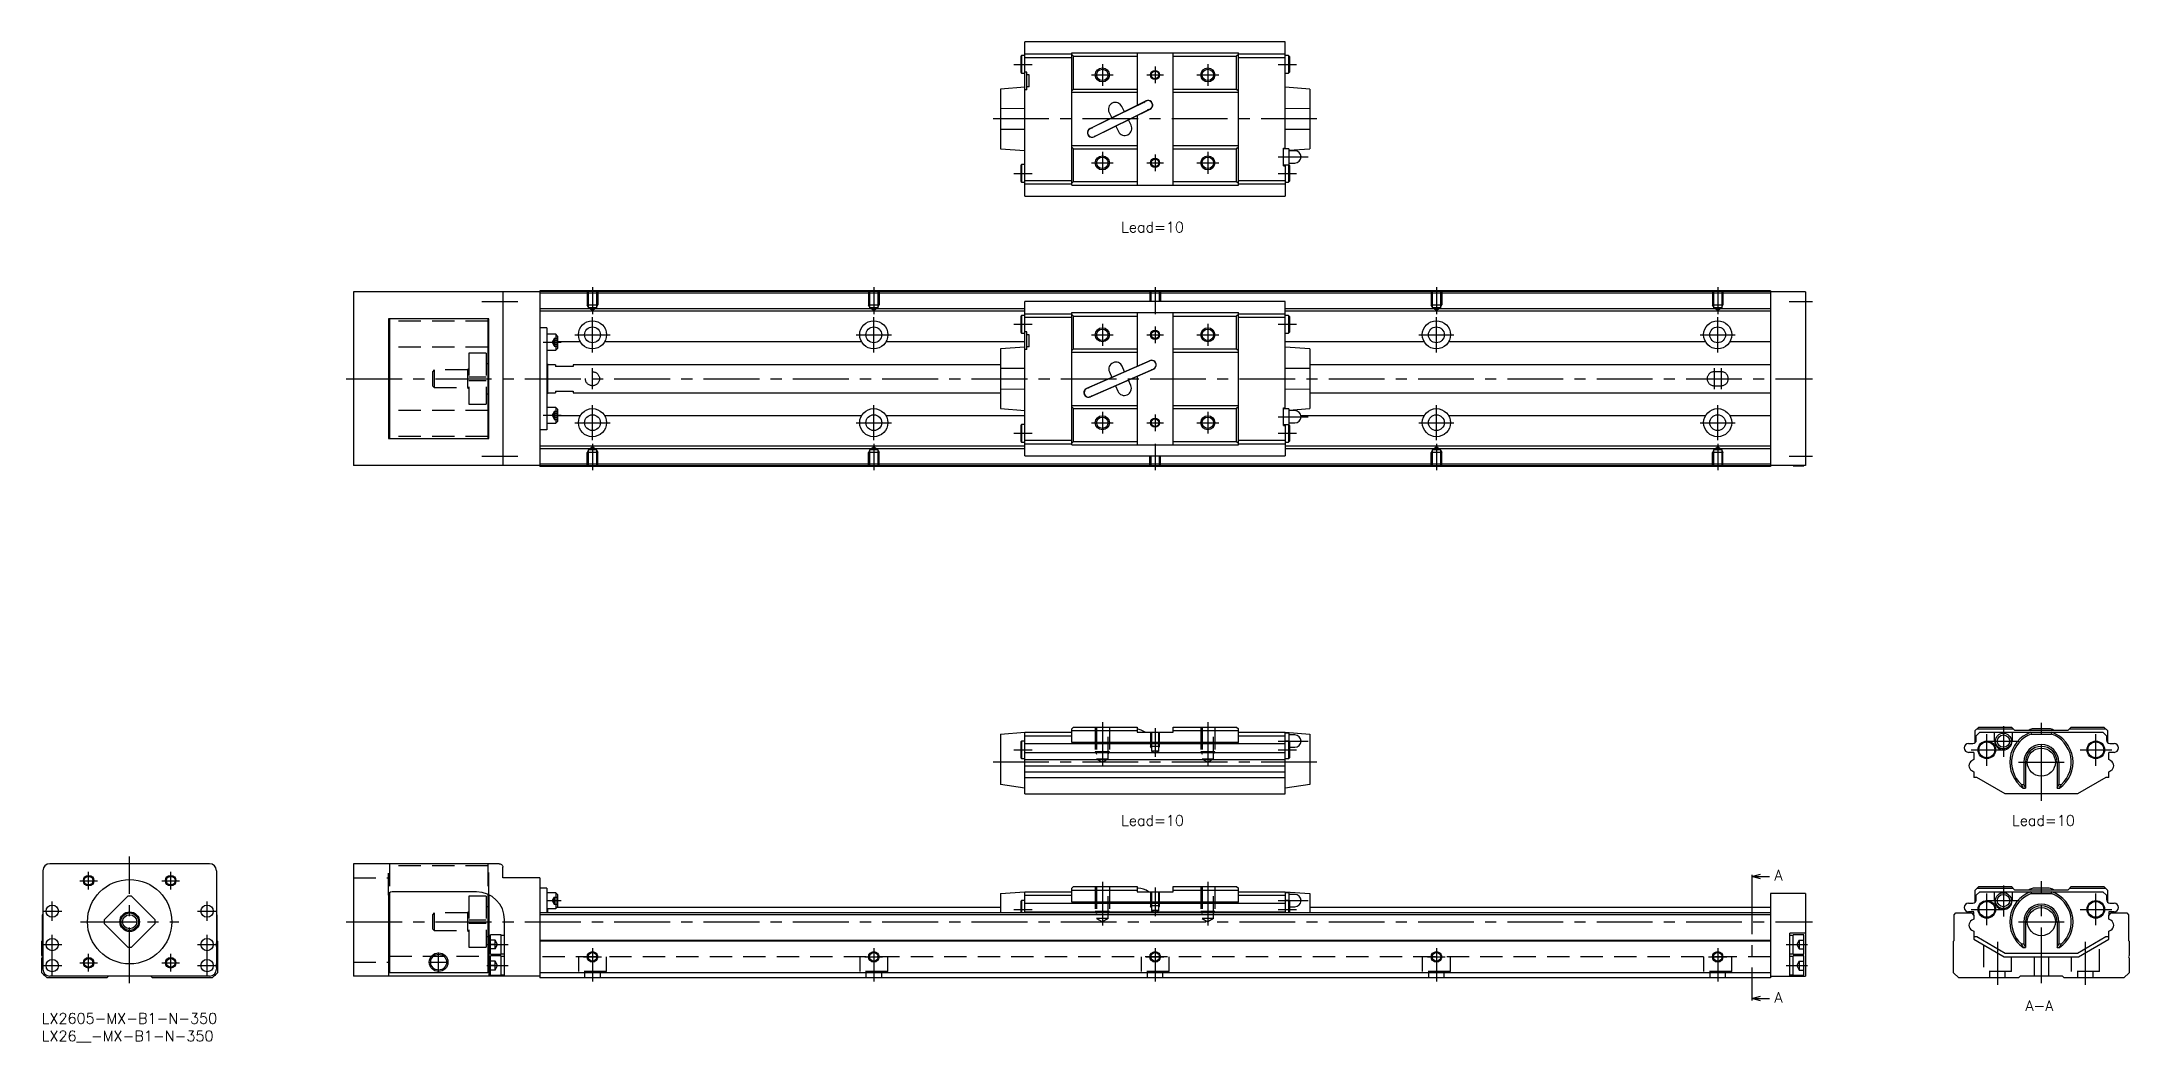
# Model space of a CAD drawing. Extents: x 0 to 594, y -8 to 276.
import ezdxf

# ---------------------------------------------------------------- set-up
doc = ezdxf.new("R2010")
doc.units = 0
doc.header["$LTSCALE"] = 0.5
doc.linetypes.add('CENTER', pattern=[50.8, 31.75, -6.35, 6.35, -6.35])
doc.linetypes.add('DASHED', pattern=[19.05, 12.7, -6.35])
for name, color, linetype in [('MSM_CENTER', 1, 'CENTER'), ('MSM_CONTINUOUS', 7, 'CONTINUOUS'), ('MSM_DASHED', 4, 'DASHED'), ('MSM_NARROW', 5, 'CONTINUOUS'), ('MSM_PART_NUMBER', 7, 'CONTINUOUS')]:
    doc.layers.add(name, color=color, linetype=linetype)
doc.styles.get("Standard").update_dxf_attribs({"font": 'txt.shx', "height": 1, "bigfont": 'bigfont.shx'})

# ---------------------------------------------------------------- blocks, each defined once
blk = doc.blocks.new('*U2')
at = {"layer": 'MSM_PART_NUMBER'}
blk.add_text('LX2605-MX-B1-N-350', height=3, dxfattribs=at).set_placement((0, -3))
blk = doc.blocks.new('*U3')
at = {"layer": 'MSM_PART_NUMBER'}
blk.add_text('LX26__-MX-B1-N-350', height=3, dxfattribs=at).set_placement((0, -8))

msp = doc.modelspace()

# ---------------------------------------------------------------- linework, layer by layer
at = {"layer": 'MSM_CENTER'}
for p, q in [((276.41, 269.82), (281.61, 269.82)), ((301.61, 269.92), (301.61, 263.72)), ((316.61, 269.18), (316.61, 264.45)), ((331.61, 269.92), (331.61, 263.72)), ((351.61, 269.82), (356.81, 269.82)), ((298.51, 266.82), (304.71, 266.82)), ((314.24, 266.82), (318.97, 266.82)), ((328.51, 266.82), (334.71, 266.82)), ((362.61, 254.32), (270.61, 254.32)), ((301.61, 244.92), (301.61, 238.72)), ((316.61, 244.18), (316.61, 239.45)), ((331.61, 244.92), (331.61, 238.72)), ((351.61, 243.52), (360.11, 243.52)), ((276.41, 238.82), (281.61, 238.82)), ((298.51, 241.82), (304.71, 241.82)), ((314.24, 241.82), (318.97, 241.82)), ((328.51, 241.82), (334.71, 241.82)), ((351.61, 238.82), (356.81, 238.82)), ((125.11, 202.42), (135.41, 202.42)), ((156.61, 206.42), (156.61, 198.79)), ((236.61, 206.42), (236.61, 198.79)), ((316.61, 206.42), (316.61, 198.79)), ((396.61, 206.42), (396.61, 198.79)), ((476.61, 206.42), (476.61, 198.79)), ((496.91, 202.42), (503.61, 202.42)), ((156.61, 187.92), (156.61, 197.92)), ((236.61, 187.92), (236.61, 197.92)), ((276.41, 195.92), (281.61, 195.92)), ((301.61, 196.02), (301.61, 189.82)), ((331.61, 196.02), (331.61, 189.82)), ((351.61, 195.92), (356.81, 195.92)), ((396.61, 187.92), (396.61, 197.92)), ((476.61, 187.92), (476.61, 197.92)), ((142.61, 190.81), (147.71, 190.81)), ((151.61, 192.92), (161.61, 192.92)), ((231.61, 192.92), (241.61, 192.92)), ((298.51, 192.92), (304.71, 192.92)), ((314.24, 192.92), (318.97, 192.92)), ((316.61, 195.28), (316.61, 190.55)), ((328.51, 192.92), (334.71, 192.92)), ((391.61, 192.92), (401.61, 192.92)), ((471.61, 192.92), (481.61, 192.92)), ((86.61, 180.42), (503.61, 180.42)), ((156.61, 177.42), (156.61, 183.42)), ((475.61, 183.42), (475.61, 177.42)), ((477.61, 183.42), (477.61, 177.42)), ((156.61, 162.92), (156.61, 172.92)), ((236.61, 162.92), (236.61, 172.92)), ((396.61, 162.92), (396.61, 172.92)), ((476.61, 162.92), (476.61, 172.92)), ((142.61, 170.02), (147.71, 170.02)), ((151.61, 167.92), (161.61, 167.92)), ((231.61, 167.92), (241.61, 167.92)), ((298.51, 167.92), (304.71, 167.92)), ((301.61, 171.02), (301.61, 164.82)), ((314.24, 167.92), (318.97, 167.92)), ((316.61, 170.28), (316.61, 165.55)), ((328.51, 167.92), (334.71, 167.92)), ((331.61, 171.02), (331.61, 164.82)), ((351.61, 169.62), (360.11, 169.62)), ((391.61, 167.92), (401.61, 167.92)), ((471.61, 167.92), (481.61, 167.92)), ((156.61, 161.93), (156.61, 154.42)), ((236.61, 161.93), (236.61, 154.42)), ((276.41, 164.92), (281.61, 164.92)), ((316.61, 161.93), (316.61, 154.42)), ((351.61, 164.92), (356.81, 164.92)), ((396.61, 161.93), (396.61, 154.42)), ((476.61, 161.93), (476.61, 154.42)), ((125.11, 158.42), (135.41, 158.42)), ((496.91, 158.42), (503.61, 158.42)), ((301.61, 82.72), (301.61, 70.34)), ((316.61, 81.07), (316.61, 72.91)), ((331.61, 82.72), (331.61, 70.34)), ((351.61, 77.37), (360.11, 77.37)), ((553.15, 70.37), (553.15, 79.37)), ((553.35, 77.37), (562.35, 77.37)), ((557.85, 81.62), (557.85, 72.87)), ((568.65, 60.37), (568.65, 82.67)), ((584.15, 70.37), (584.15, 79.37)), ((362.61, 71.37), (270.61, 71.37)), ((276.41, 74.87), (281.61, 74.87)), ((351.61, 74.87), (356.81, 74.87)), ((548.65, 74.87), (557.65, 74.87)), ((562.15, 71.37), (575.15, 71.37)), ((579.65, 74.87), (588.65, 74.87)), ((25, 8.5), (25, 44.5)), ((10.83, 37.67), (15.83, 37.67)), ((13.33, 35.17), (13.33, 40.17)), ((34.17, 37.67), (39.17, 37.67)), ((36.67, 35.17), (36.67, 40.17)), ((301.61, 37.35), (301.61, 24.96)), ((316.61, 35.7), (316.61, 27.54)), ((331.61, 37.35), (331.61, 24.96)), ((486.31, 38.36), (486.31, 4.63)), ((557.85, 36.25), (557.85, 27.5)), ((568.65, 8.5), (568.65, 37.5)), ((3, 26.25), (3, 31.75)), ((47, 26.25), (47, 31.75)), ((143.61, 32), (147.71, 32)), ((351.61, 32), (360.11, 32)), ((553.15, 25), (553.15, 34)), ((553.35, 32), (562.35, 32)), ((584.15, 25), (584.15, 34)), ((0.25, 29), (5.75, 29)), ((11, 26), (39, 26)), ((44.25, 29), (49.75, 29)), ((86.61, 26), (503.61, 26)), ((276.41, 29.5), (281.61, 29.5)), ((351.61, 29.5), (356.81, 29.5)), ((548.65, 29.5), (557.65, 29.5)), ((562.15, 26), (575.15, 26)), ((579.65, 29.5), (588.65, 29.5)), ((0.25, 19.5), (5.75, 19.5)), ((3, 10.75), (3, 22.25)), ((44.25, 19.5), (49.75, 19.5)), ((47, 10.75), (47, 22.25)), ((126.61, 19.5), (132.61, 19.5)), ((156.61, 18.5), (156.61, 9)), ((236.61, 18.5), (236.61, 9)), ((316.61, 18.5), (316.61, 9)), ((396.61, 18.5), (396.61, 9)), ((476.61, 18.5), (476.61, 9)), ((496.11, 19.5), (502.11, 19.5)), ((556.15, 20.29), (556.15, 8)), ((581.15, 20.29), (581.15, 8)), ((0.25, 13.5), (5.75, 13.5)), ((10.83, 14.33), (15.83, 14.33)), ((13.33, 11.83), (13.33, 16.83)), ((34.17, 14.33), (39.17, 14.33)), ((36.67, 11.83), (36.67, 16.83)), ((44.25, 13.5), (49.75, 13.5)), ((110.07, 14.5), (115.64, 14.5)), ((112.86, 11.72), (112.86, 17.28)), ((126.61, 13.5), (132.61, 13.5)), ((154.07, 16), (159.14, 16)), ((234.07, 16), (239.14, 16)), ((314.07, 16), (319.14, 16)), ((394.07, 16), (399.14, 16)), ((474.03, 16), (479.18, 16)), ((496.11, 13.5), (502.11, 13.5))]:
    msp.add_line(p, q, dxfattribs=at)
at = {"layer": 'MSM_CONTINUOUS'}
for p, q in [((353.61, 276.27), (279.61, 276.27)), ((279.61, 232.37), (279.61, 276.27)), ((292.91, 235.52), (292.91, 273.12)), ((292.91, 273.12), (340.31, 273.12)), ((311.51, 273.12), (311.51, 258.16)), ((321.71, 235.52), (321.71, 273.12)), ((340.31, 235.52), (340.31, 273.12)), ((353.61, 245.77), (353.61, 276.27)), ((278.66, 272.32), (278.41, 272.07)), ((278.41, 272.07), (278.41, 267.57)), ((278.41, 267.57), (278.66, 267.32)), ((279.61, 272.32), (278.66, 272.32)), ((278.66, 272.32), (278.66, 267.32)), ((278.66, 267.32), (279.61, 267.32)), ((279.61, 272.82), (292.91, 272.82)), ((279.61, 271.82), (292.91, 271.82)), ((280.11, 267.62), (279.61, 267.62)), ((280.11, 262.62), (280.11, 267.62)), ((293.41, 272.12), (292.91, 272.62)), ((293.41, 262.82), (293.41, 272.12)), ((293.41, 272.12), (311.51, 272.12)), ((321.71, 272.12), (339.81, 272.12)), ((340.31, 272.62), (339.81, 272.12)), ((339.81, 262.82), (339.81, 272.12)), ((340.31, 272.82), (353.61, 272.82)), ((340.31, 271.82), (353.61, 271.82)), ((354.56, 272.32), (353.61, 272.32)), ((353.61, 267.32), (354.56, 267.32)), ((354.56, 272.32), (354.56, 267.32)), ((354.81, 272.07), (354.56, 272.32)), ((354.56, 267.32), (354.81, 267.57)), ((354.81, 272.07), (354.81, 267.57)), ((279.61, 263.32), (272.61, 262.82)), ((272.61, 262.82), (272.61, 245.82)), ((280.11, 262.62), (279.61, 262.62)), ((280.81, 266.82), (280.11, 266.82)), ((280.81, 263.42), (280.11, 263.42)), ((280.81, 263.42), (280.81, 266.82)), ((292.91, 262.32), (293.41, 262.82)), ((292.91, 261.92), (311.51, 261.92)), ((293.41, 262.82), (311.51, 262.82)), ((321.71, 262.82), (339.81, 262.82)), ((321.71, 261.92), (340.31, 261.92)), ((339.81, 262.82), (340.31, 262.32)), ((360.61, 262.82), (353.61, 263.32)), ((360.61, 262.82), (360.61, 245.82)), ((279.61, 257.27), (272.61, 257.19)), ((314.08, 259.43), (298.08, 251.53)), ((313.37, 259.02), (298.84, 251.85)), ((299.23, 249.2), (315.23, 257.1)), ((299.94, 249.61), (314.48, 256.78)), ((303.53, 256.12), (304.29, 254.6)), ((307.87, 256.37), (307.12, 257.89)), ((313.37, 259.02), (313.7, 259.15)), ((314.1, 259.39), (313.79, 259.23)), ((314.78, 256.97), (314.48, 256.78)), ((314.89, 256.99), (315.21, 257.15)), ((360.61, 257.19), (353.61, 257.27)), ((272.61, 251.44), (279.61, 251.36)), ((298.42, 251.65), (298.1, 251.49)), ((298.53, 251.66), (298.84, 251.85)), ((299.21, 249.25), (299.52, 249.4)), ((299.61, 249.48), (299.94, 249.61)), ((305.44, 252.27), (306.19, 250.74)), ((309.78, 252.51), (309.02, 254.04)), ((311.51, 255.26), (311.51, 235.52)), ((353.61, 251.36), (360.61, 251.44)), ((272.61, 245.82), (279.61, 245.32)), ((292.91, 246.72), (311.51, 246.72)), ((293.41, 245.82), (292.91, 246.32)), ((293.41, 245.82), (311.51, 245.82)), ((293.41, 236.52), (293.41, 245.82)), ((321.71, 246.72), (340.31, 246.72)), ((321.71, 245.82), (339.81, 245.82)), ((340.31, 246.32), (339.81, 245.82)), ((339.81, 236.52), (339.81, 245.82)), ((353.11, 246.02), (353.61, 246.02)), ((353.11, 241.02), (353.11, 246.02)), ((354.61, 245.77), (353.11, 245.77)), ((354.61, 245.39), (360.61, 245.82)), ((354.61, 245.77), (354.61, 241.27)), ((356.36, 245.27), (354.61, 245.27)), ((278.66, 241.32), (278.41, 241.07)), ((278.41, 241.07), (278.41, 236.57)), ((278.66, 241.32), (278.66, 236.32)), ((279.61, 241.32), (278.66, 241.32)), ((353.11, 241.27), (354.61, 241.27)), ((353.11, 241.02), (353.61, 241.02)), ((353.61, 241.27), (353.61, 232.37)), ((354.56, 241.27), (354.56, 236.32)), ((354.61, 241.77), (356.36, 241.77)), ((354.81, 241.07), (354.61, 241.27)), ((354.81, 241.07), (354.81, 236.57)), ((278.41, 236.57), (278.66, 236.32)), ((278.66, 236.32), (279.61, 236.32)), ((279.61, 236.82), (292.91, 236.82)), ((279.61, 235.82), (292.91, 235.82)), ((279.61, 232.37), (353.61, 232.37)), ((292.91, 236.02), (293.41, 236.52)), ((292.91, 235.52), (340.31, 235.52)), ((293.41, 236.52), (311.51, 236.52)), ((321.71, 236.52), (339.81, 236.52)), ((339.81, 236.52), (340.31, 236.02)), ((340.31, 236.82), (353.61, 236.82)), ((340.31, 235.82), (353.61, 235.82)), ((353.61, 236.32), (354.56, 236.32)), ((354.56, 236.32), (354.81, 236.57)), ((88.61, 205.12), (88.61, 155.72)), ((141.61, 205.12), (88.61, 205.12)), ((131.11, 205.12), (131.11, 155.72)), ((491.61, 205.42), (141.61, 205.42)), ((141.61, 205.42), (141.61, 155.42)), ((491.61, 205.22), (141.61, 205.22)), ((491.61, 204.72), (141.61, 204.72)), ((353.61, 202.37), (279.61, 202.37)), ((279.61, 158.47), (279.61, 202.37)), ((353.61, 171.87), (353.61, 202.37)), ((491.61, 205.42), (491.61, 155.42)), ((501.61, 205.12), (491.61, 205.12)), ((498.11, 205.12), (498.11, 205.17)), ((501.11, 205.17), (498.11, 205.17)), ((501.11, 205.12), (501.11, 205.17)), ((501.61, 205.12), (501.61, 155.72)), ((98.61, 197.42), (98.61, 163.42)), ((127.11, 197.42), (98.61, 197.42)), ((98.61, 196.82), (98.86, 196.82)), ((98.86, 197.42), (98.86, 163.42)), ((126.86, 197.42), (126.86, 163.42)), ((126.86, 196.82), (127.11, 196.82)), ((127.11, 163.42), (127.11, 197.42)), ((279.61, 200.32), (141.61, 200.32)), ((279.61, 199.62), (141.61, 199.62)), ((278.66, 198.42), (278.41, 198.17)), ((278.41, 198.17), (278.41, 193.67)), ((279.61, 198.42), (278.66, 198.42)), ((278.66, 198.42), (278.66, 193.42)), ((279.61, 198.92), (292.91, 198.92)), ((279.61, 197.92), (292.91, 197.92)), ((292.91, 161.62), (292.91, 199.22)), ((292.91, 199.22), (340.31, 199.22)), ((293.41, 198.22), (292.91, 198.72)), ((293.41, 188.92), (293.41, 198.22)), ((293.41, 198.22), (311.51, 198.22)), ((311.51, 199.22), (311.51, 183.97)), ((321.71, 161.62), (321.71, 199.22)), ((321.71, 198.22), (339.81, 198.22)), ((340.31, 198.72), (339.81, 198.22)), ((339.81, 188.92), (339.81, 198.22)), ((340.31, 161.62), (340.31, 199.22)), ((340.31, 198.92), (353.61, 198.92)), ((340.31, 197.92), (353.61, 197.92)), ((491.61, 200.32), (353.61, 200.32)), ((491.61, 199.62), (353.61, 199.62)), ((354.56, 198.42), (353.61, 198.42)), ((354.56, 198.42), (354.56, 193.42)), ((354.81, 198.17), (354.56, 198.42)), ((354.81, 198.17), (354.81, 193.67)), ((143.61, 194.92), (141.61, 194.92)), ((143.61, 194.92), (143.61, 165.92)), ((146.21, 193.06), (143.61, 193.06)), ((146.21, 193.06), (146.21, 188.56)), ((146.71, 192.56), (146.21, 193.06)), ((146.71, 192.56), (146.71, 189.06)), ((153.12, 190.96), (146.71, 190.96)), ((233.12, 190.96), (160.09, 190.96)), ((279.61, 190.96), (240.09, 190.96)), ((278.41, 193.67), (278.66, 193.42)), ((278.66, 193.42), (279.61, 193.42)), ((280.11, 193.72), (279.61, 193.72)), ((280.11, 188.72), (280.11, 193.72)), ((280.81, 192.92), (280.11, 192.92)), ((280.81, 189.52), (280.81, 192.92)), ((353.61, 193.42), (354.56, 193.42)), ((393.12, 190.96), (353.61, 190.96)), ((354.56, 193.42), (354.81, 193.67)), ((473.12, 190.96), (400.09, 190.96)), ((491.61, 190.96), (480.09, 190.96)), ((98.86, 189.42), (98.61, 189.42)), ((127.11, 189.42), (126.86, 189.42)), ((127.11, 184.67), (126.86, 184.67)), ((143.61, 188.56), (146.21, 188.56)), ((143.81, 184.67), (143.61, 184.67)), ((143.81, 184.67), (143.81, 176.17)), ((146.11, 184.42), (143.81, 184.42)), ((146.11, 184.42), (146.11, 183.92)), ((146.21, 188.56), (146.71, 189.06)), ((151.11, 184.42), (151.11, 183.92)), ((272.61, 184.42), (151.11, 184.42)), ((279.61, 189.42), (272.61, 188.92)), ((272.61, 188.92), (272.61, 171.92)), ((280.11, 188.72), (279.61, 188.72)), ((280.81, 189.52), (280.11, 189.52)), ((292.91, 188.42), (293.41, 188.92)), ((292.91, 188.02), (311.51, 188.02)), ((293.41, 188.92), (311.51, 188.92)), ((315.13, 185.56), (297.13, 177.66)), ((314.4, 185.18), (297.9, 177.94)), ((315.15, 185.51), (314.83, 185.37)), ((321.71, 188.92), (339.81, 188.92)), ((321.71, 188.02), (340.31, 188.02)), ((339.81, 188.92), (340.31, 188.42)), ((360.61, 188.92), (353.61, 189.42)), ((360.61, 188.92), (360.61, 171.92)), ((491.61, 184.42), (360.61, 184.42)), ((151.11, 183.92), (146.11, 183.92)), ((279.61, 183.37), (272.61, 183.29)), ((298.18, 175.28), (316.18, 183.18)), ((298.91, 175.65), (315.41, 182.89)), ((303.62, 182.36), (304.3, 180.8)), ((305.35, 178.42), (306.03, 176.87)), ((307.96, 182.41), (307.28, 183.97)), ((309.69, 178.47), (309.01, 180.03)), ((311.51, 181.13), (311.51, 161.62)), ((315.83, 183.08), (316.16, 183.22)), ((360.61, 183.29), (353.61, 183.37)), ((126.86, 176.17), (127.11, 176.17)), ((143.61, 176.17), (143.81, 176.17)), ((146.21, 172.27), (143.61, 172.27)), ((143.81, 176.42), (146.11, 176.42)), ((146.11, 176.92), (151.11, 176.92)), ((146.11, 176.92), (146.11, 176.42)), ((146.21, 172.27), (146.21, 167.77)), ((146.71, 171.77), (146.21, 172.27)), ((151.11, 176.92), (151.11, 176.42)), ((151.11, 176.42), (272.61, 176.42)), ((272.61, 177.54), (279.61, 177.46)), ((292.91, 172.82), (311.51, 172.82)), ((293.41, 171.92), (292.91, 172.42)), ((297.48, 177.75), (297.15, 177.61)), ((298.16, 175.32), (298.48, 175.46)), ((321.71, 172.82), (340.31, 172.82)), ((340.31, 172.42), (339.81, 171.92)), ((353.61, 177.46), (360.61, 177.54)), ((360.61, 176.42), (491.61, 176.42)), ((98.86, 171.42), (98.61, 171.42)), ((127.11, 171.42), (126.86, 171.42)), ((143.61, 167.77), (146.21, 167.77)), ((146.21, 167.77), (146.71, 168.27)), ((146.71, 171.77), (146.71, 168.27)), ((153.12, 169.88), (146.71, 169.88)), ((233.12, 169.88), (160.09, 169.88)), ((279.61, 169.88), (240.09, 169.88)), ((272.61, 171.92), (279.61, 171.42)), ((278.66, 167.42), (278.41, 167.17)), ((278.41, 167.17), (278.41, 162.67)), ((278.66, 167.42), (278.66, 162.42)), ((279.61, 167.42), (278.66, 167.42)), ((293.41, 171.92), (311.51, 171.92)), ((293.41, 162.62), (293.41, 171.92)), ((321.71, 171.92), (339.81, 171.92)), ((339.81, 162.62), (339.81, 171.92)), ((353.11, 172.12), (353.61, 172.12)), ((353.11, 167.12), (353.11, 172.12)), ((354.61, 171.87), (353.11, 171.87)), ((353.11, 167.37), (354.61, 167.37)), ((353.11, 167.12), (353.61, 167.12)), ((353.61, 167.37), (353.61, 158.47)), ((354.56, 167.37), (354.56, 162.42)), ((354.61, 171.49), (360.61, 171.92)), ((354.61, 171.87), (354.61, 167.37)), ((356.36, 171.37), (354.61, 171.37)), ((354.61, 167.87), (356.36, 167.87)), ((354.81, 167.17), (354.61, 167.37)), ((354.81, 167.17), (354.81, 162.67)), ((393.12, 169.88), (358.09, 169.88)), ((473.12, 169.88), (400.09, 169.88)), ((491.61, 169.88), (480.09, 169.88)), ((98.61, 164.02), (98.86, 164.02)), ((98.61, 163.42), (127.11, 163.42)), ((126.86, 164.02), (127.11, 164.02)), ((143.61, 165.92), (141.61, 165.92)), ((279.61, 161.22), (141.61, 161.22)), ((279.61, 160.52), (141.61, 160.52)), ((278.41, 162.67), (278.66, 162.42)), ((278.66, 162.42), (279.61, 162.42)), ((279.61, 162.92), (292.91, 162.92)), ((279.61, 161.92), (292.91, 161.92)), ((292.91, 162.12), (293.41, 162.62)), ((292.91, 161.62), (340.31, 161.62)), ((293.41, 162.62), (311.51, 162.62)), ((321.71, 162.62), (339.81, 162.62)), ((339.81, 162.62), (340.31, 162.12)), ((340.31, 162.92), (353.61, 162.92)), ((340.31, 161.92), (353.61, 161.92)), ((353.61, 162.42), (354.56, 162.42)), ((491.61, 161.22), (353.61, 161.22)), ((491.61, 160.52), (353.61, 160.52)), ((354.56, 162.42), (354.81, 162.67)), ((141.61, 155.72), (88.61, 155.72)), ((491.61, 156.12), (141.61, 156.12)), ((491.61, 155.62), (141.61, 155.62)), ((491.61, 155.42), (141.61, 155.42)), ((279.61, 158.47), (353.61, 158.47)), ((501.61, 155.72), (491.61, 155.72)), ((498.11, 155.67), (501.11, 155.67)), ((501.11, 155.67), (501.11, 155.72)), ((272.61, 79.37), (279.61, 79.87)), ((272.61, 79.37), (272.61, 65.05)), ((278.66, 77.37), (278.41, 77.12)), ((279.61, 77.37), (278.66, 77.37)), ((278.66, 77.37), (278.66, 72.37)), ((279.61, 79.87), (292.91, 79.87)), ((279.61, 62.37), (279.61, 79.87)), ((279.61, 78.87), (292.91, 78.87)), ((292.91, 80.87), (293.41, 81.37)), ((292.91, 76.96), (292.91, 80.87)), ((292.91, 80.37), (311.51, 80.37)), ((293.41, 81.37), (311.51, 81.37)), ((311.51, 81.37), (311.51, 79.87)), ((311.51, 79.87), (321.71, 79.87)), ((321.71, 79.87), (321.71, 81.37)), ((321.71, 81.37), (339.81, 81.37)), ((321.71, 80.37), (340.31, 80.37)), ((339.81, 81.37), (340.31, 80.87)), ((340.31, 76.96), (340.31, 80.87)), ((340.31, 79.87), (353.61, 79.87)), ((340.31, 78.87), (353.61, 78.87)), ((353.61, 79.87), (360.61, 79.37)), ((353.61, 62.37), (353.61, 79.87)), ((354.61, 79.62), (353.61, 79.62)), ((354.56, 77.37), (353.61, 77.37)), ((354.81, 77.12), (354.56, 77.37)), ((354.56, 77.37), (354.56, 72.37)), ((354.61, 79.62), (354.61, 77.32)), ((356.36, 79.12), (354.61, 79.12)), ((360.61, 79.37), (360.61, 65.05)), ((550.84, 81.37), (549.84, 80.37)), ((549.84, 76.96), (549.84, 80.37)), ((550.15, 78.87), (551.15, 79.87)), ((550.15, 77.67), (550.15, 78.87)), ((550.34, 80.87), (560.65, 80.87)), ((550.84, 81.37), (560.15, 81.37)), ((551.15, 79.87), (586.15, 79.87)), ((555.35, 77.37), (555.35, 79.87)), ((561.05, 80.47), (560.15, 81.37)), ((560.35, 79.87), (560.35, 77.37)), ((561.05, 80.47), (576.25, 80.47)), ((565.69, 79.87), (565.77, 79.37)), ((565.77, 79.37), (571.52, 79.37)), ((566.4, 80.87), (566.33, 80.87)), ((570.89, 80.87), (566.4, 80.87)), ((571.52, 79.37), (571.6, 79.87)), ((577.15, 81.37), (576.25, 80.47)), ((576.65, 80.87), (586.94, 80.87)), ((577.15, 81.37), (586.44, 81.37)), ((586.15, 79.87), (587.15, 78.87)), ((587.44, 80.37), (586.44, 81.37)), ((587.15, 78.87), (587.15, 77.67)), ((587.44, 80.37), (587.44, 76.96)), ((278.41, 77.12), (278.41, 72.62)), ((278.41, 72.62), (278.66, 72.37)), ((278.66, 72.37), (279.61, 72.37)), ((279.61, 76.67), (353.61, 76.67)), ((279.61, 74.17), (353.61, 74.17)), ((279.61, 72.1), (353.61, 72.1)), ((340.31, 76.96), (292.91, 76.96)), ((353.61, 72.37), (354.56, 72.37)), ((354.56, 72.37), (354.81, 72.62)), ((354.81, 77.12), (354.81, 72.62)), ((354.81, 75.62), (356.36, 75.62)), ((547.95, 76.67), (549.15, 76.67)), ((549.45, 74.17), (547.95, 74.17)), ((549.45, 72.1), (548.89, 71.77)), ((549.45, 74.17), (549.45, 72.1)), ((563.65, 71.37), (563.65, 65.05)), ((564.15, 71.37), (564.15, 63.99)), ((573.15, 71.37), (573.15, 63.99)), ((573.65, 71.37), (573.65, 65.05)), ((589.35, 74.17), (587.85, 74.17)), ((587.85, 72.1), (587.85, 74.17)), ((588.41, 71.77), (587.85, 72.1)), ((588.15, 76.67), (589.35, 76.67)), ((279.61, 70.37), (353.61, 70.37)), ((279.61, 68.65), (353.61, 68.65)), ((279.61, 67.04), (353.61, 67.04)), ((548.89, 68.97), (549.45, 68.65)), ((549.45, 68.65), (549.45, 67.04)), ((550.3, 67.04), (549.45, 67.04)), ((558.37, 62.37), (550.3, 67.04)), ((587, 67.04), (578.92, 62.37)), ((587.85, 67.04), (587, 67.04)), ((587.85, 68.65), (588.41, 68.97)), ((587.85, 67.04), (587.85, 68.65)), ((279.61, 63.99), (272.61, 65.05)), ((279.61, 62.37), (353.61, 62.37)), ((360.61, 65.05), (353.61, 63.99)), ((578.92, 62.37), (558.37, 62.37)), ((562.96, 65.05), (563.65, 65.05)), ((563.49, 63.99), (564.15, 63.99)), ((563.65, 65.05), (564.15, 63.99)), ((573.15, 63.99), (573.65, 65.05)), ((573.15, 63.99), (573.8, 63.99)), ((573.65, 65.05), (574.33, 65.05)), ((47.7, 42.5), (2.3, 42.5)), ((88.61, 42.5), (88.61, 10.5)), ((130.11, 42.5), (88.61, 42.5)), ((130.11, 42.5), (130.11, 42.5)), ((130.11, 42.5), (130.32, 42.48)), ((130.32, 42.48), (130.56, 42.39)), ((130.56, 42.39), (130.78, 42.24)), ((130.78, 42.24), (130.91, 42.09)), ((130.91, 42.09), (131.02, 41.9)), ((131.02, 41.9), (131.08, 41.72)), ((131.08, 41.72), (131.11, 41.5)), ((0.3, 40.5), (0.3, 12.5)), ((49.7, 40.5), (49.7, 12.5)), ((131.11, 38.5), (131.11, 41.5)), ((141.61, 38.5), (131.11, 38.5)), ((141.61, 38.5), (141.61, 10)), ((292.91, 35.5), (293.41, 36)), ((293.41, 36), (311.51, 36)), ((311.51, 36), (311.51, 34.5)), ((321.71, 34.5), (321.71, 36)), ((321.71, 36), (339.81, 36)), ((339.81, 36), (340.31, 35.5)), ((486.31, 38.86), (488.81, 39.53)), ((486.31, 39.36), (486.31, 38.36)), ((488.81, 38.19), (486.31, 38.86)), ((486.31, 38.86), (491.31, 38.86)), ((550.84, 36), (549.84, 35)), ((550.84, 36), (560.15, 36)), ((561.05, 35.1), (560.15, 36)), ((577.15, 36), (576.25, 35.1)), ((577.15, 36), (586.44, 36)), ((587.44, 35), (586.44, 36)), ((24.45, 33.23), (17.77, 26.55)), ((32.23, 26.55), (25.55, 33.23)), ((98.61, 33.5), (98.61, 10.5)), ((98.86, 34.16), (98.86, 11.5)), ((123.61, 34.5), (99.61, 34.5)), ((126.86, 33.81), (126.86, 11.5)), ((127.11, 30.25), (126.86, 30.25)), ((127.11, 33.69), (127.11, 16.2)), ((143.61, 35.5), (141.61, 35.5)), ((143.61, 35.5), (143.61, 28.5)), ((146.21, 34.25), (143.61, 34.25)), ((143.61, 29.75), (146.21, 29.75)), ((143.81, 29.75), (143.81, 28.5)), ((146.71, 33.75), (146.21, 34.25)), ((146.21, 34.25), (146.21, 29.75)), ((146.21, 29.75), (146.71, 30.25)), ((272.61, 30), (146.46, 30)), ((146.71, 33.75), (146.71, 30.25)), ((272.61, 34), (279.61, 34.5)), ((272.61, 34), (272.61, 28.5)), ((278.66, 32), (278.41, 31.75)), ((278.41, 31.75), (278.41, 28.5)), ((279.61, 32), (278.66, 32)), ((278.66, 32), (278.66, 28.5)), ((279.61, 28.5), (279.61, 34.5)), ((279.61, 34.5), (292.91, 34.5)), ((279.61, 33.5), (292.91, 33.5)), ((279.61, 31.3), (353.61, 31.3)), ((292.91, 31.59), (292.91, 35.5)), ((292.91, 35), (311.51, 35)), ((340.31, 31.59), (292.91, 31.59)), ((311.76, 35.5), (311.51, 35.5)), ((311.51, 34.5), (321.71, 34.5)), ((321.71, 35), (340.31, 35)), ((340.31, 31.59), (340.31, 35.5)), ((340.31, 34.5), (353.61, 34.5)), ((340.31, 33.5), (353.61, 33.5)), ((353.61, 34.5), (360.61, 34)), ((353.61, 34.5), (353.61, 28.5)), ((354.61, 34.25), (353.61, 34.25)), ((354.56, 32), (353.61, 32)), ((354.81, 31.75), (354.56, 32)), ((354.56, 32), (354.56, 28.5)), ((354.61, 34.25), (354.61, 31.95)), ((356.36, 33.75), (354.61, 33.75)), ((354.81, 31.75), (354.81, 28.5)), ((354.81, 30.25), (356.36, 30.25)), ((360.61, 34), (360.61, 28.5)), ((491.61, 30), (360.61, 30)), ((501.61, 34), (491.61, 34)), ((491.61, 34), (491.61, 10)), ((501.61, 34), (501.61, 10.5)), ((547.95, 31.3), (549.15, 31.3)), ((549.84, 31.59), (549.84, 35)), ((550.15, 33.5), (551.15, 34.5)), ((550.15, 32.3), (550.15, 33.5)), ((550.34, 35.5), (560.65, 35.5)), ((551.15, 34.5), (586.15, 34.5)), ((555.35, 32), (555.35, 34.5)), ((560.35, 34.5), (560.35, 32)), ((561.05, 35.1), (576.25, 35.1)), ((565.69, 34.5), (565.77, 34)), ((565.77, 34), (571.52, 34)), ((566.4, 35.5), (566.33, 35.5)), ((570.89, 35.5), (566.4, 35.5)), ((571.52, 34), (571.6, 34.5)), ((576.65, 35.5), (586.94, 35.5)), ((586.15, 34.5), (587.15, 33.5)), ((587.15, 33.5), (587.15, 32.3)), ((587.44, 35), (587.44, 31.59)), ((588.15, 31.3), (589.35, 31.3)), ((0.2, 28), (0.3, 28.1)), ((0.2, 20.7), (0.2, 28)), ((17.77, 25.45), (24.45, 18.77)), ((25.55, 18.77), (32.23, 25.45)), ((49.7, 28.1), (49.8, 28)), ((49.8, 28), (49.8, 20.7)), ((131.61, 10.5), (131.61, 26.5)), ((491.61, 28.5), (141.61, 28.5)), ((491.61, 28), (141.61, 28)), ((279.61, 28.8), (353.61, 28.8)), ((543.85, 28), (544.35, 28.5)), ((543.85, 20.7), (543.85, 28)), ((544.35, 28.5), (548.75, 28.5)), ((549.45, 28.8), (547.95, 28.8)), ((548.75, 28.5), (549.45, 27.8)), ((549.45, 26.72), (548.89, 26.4)), ((549.45, 27.8), (549.45, 28.8)), ((549.45, 27.8), (549.45, 26.72)), ((563.65, 26), (563.65, 19.68)), ((564.15, 26), (564.15, 18.62)), ((573.15, 26), (573.15, 18.62)), ((573.65, 26), (573.65, 19.68)), ((589.35, 28.8), (587.85, 28.8)), ((587.85, 28.8), (587.85, 27.8)), ((587.85, 27.8), (588.55, 28.5)), ((587.85, 26.72), (587.85, 27.8)), ((588.41, 26.4), (587.85, 26.72)), ((588.55, 28.5), (592.95, 28.5)), ((592.95, 28.5), (593.45, 28)), ((593.45, 28), (593.45, 20.7)), ((0, 20.5), (0.2, 20.7)), ((0, 16.4), (0, 20.5)), ((49.8, 20.7), (50, 20.5)), ((50, 20.5), (50, 11.5)), ((126.86, 21.75), (127.11, 21.75)), ((127.61, 16.75), (127.61, 22.25)), ((130.61, 22.25), (127.61, 22.25)), ((130.61, 16.75), (130.61, 22.25)), ((131.61, 22.1), (130.61, 22.1)), ((491.61, 20.7), (141.61, 20.7)), ((491.61, 20.5), (141.61, 20.5)), ((497.11, 10.5), (497.11, 22.75)), ((501.61, 22.75), (497.11, 22.75)), ((498.11, 22.1), (497.11, 22.1)), ((498.11, 16.75), (498.11, 22.25)), ((501.11, 22.25), (498.11, 22.25)), ((501.11, 16.75), (501.11, 22.25)), ((543.65, 20.5), (543.85, 20.7)), ((543.65, 11.5), (543.65, 20.5)), ((548.89, 23.6), (549.45, 23.28)), ((549.45, 23.28), (549.45, 21)), ((550.3, 21.66), (549.45, 21.66)), ((549.45, 21), (558.11, 16)), ((558.37, 17), (550.3, 21.66)), ((562.96, 19.68), (563.65, 19.68)), ((563.49, 18.62), (564.15, 18.62)), ((563.65, 19.68), (564.15, 18.62)), ((573.15, 18.62), (573.65, 19.68)), ((573.15, 18.62), (573.8, 18.62)), ((573.65, 19.68), (574.33, 19.68)), ((587, 21.66), (578.92, 17)), ((579.18, 16), (587.85, 21)), ((587.85, 21.66), (587, 21.66)), ((587.85, 23.28), (588.41, 23.6)), ((587.85, 21), (587.85, 23.28)), ((593.45, 20.7), (593.65, 20.5)), ((593.65, 20.5), (593.65, 16.4)), ((0, 11.5), (0, 15.6)), ((98.61, 16.2), (98.86, 16.2)), ((126.86, 16.2), (127.11, 16.2)), ((127.61, 16.75), (130.61, 16.75)), ((127.61, 10.75), (127.61, 16.25)), ((130.61, 16.25), (127.61, 16.25)), ((130.61, 16.9), (131.61, 16.9)), ((130.61, 10.75), (130.61, 16.25)), ((131.61, 16.1), (130.61, 16.1)), ((497.11, 16.9), (498.11, 16.9)), ((498.11, 16.1), (497.11, 16.1)), ((498.11, 16.75), (501.11, 16.75)), ((498.11, 10.75), (498.11, 16.25)), ((501.11, 16.25), (498.11, 16.25)), ((501.11, 10.75), (501.11, 16.25)), ((558.11, 16), (579.18, 16)), ((578.92, 17), (558.37, 17)), ((593.65, 15.6), (593.65, 11.5)), ((1.5, 10), (0, 11.5)), ((18.5, 10), (1.5, 10)), ((47.7, 10.5), (2.3, 10.5)), ((19, 10.5), (18.5, 10)), ((31.52, 10), (31.02, 10.5)), ((48.5, 10), (31.52, 10)), ((50, 11.5), (48.5, 10)), ((141.61, 10.5), (88.61, 10.5)), ((126.86, 11.5), (98.86, 11.5)), ((127.61, 10.75), (130.61, 10.75)), ((130.61, 10.9), (131.61, 10.9)), ((491.61, 11.5), (141.61, 11.5)), ((491.61, 10), (141.61, 10)), ((491.61, 10.5), (501.61, 10.5)), ((497.11, 10.9), (498.11, 10.9)), ((498.11, 10.75), (501.11, 10.75)), ((545.15, 10), (543.65, 11.5)), ((562.13, 10), (545.15, 10)), ((562.63, 10.5), (562.13, 10)), ((574.65, 10.5), (562.63, 10.5)), ((575.15, 10), (574.65, 10.5)), ((592.15, 10), (575.15, 10)), ((593.65, 11.5), (592.15, 10)), ((486.31, 4.13), (488.81, 4.8)), ((486.31, 4.63), (486.31, 3.63)), ((488.81, 3.46), (486.31, 4.13)), ((486.31, 4.13), (491.31, 4.13))]:
    msp.add_line(p, q, dxfattribs=at)
for centre, radius in [((301.61, 266.82), 1.62), ((316.61, 266.82), 1.06), ((331.61, 266.82), 1.62), ((301.61, 241.82), 1.62), ((331.61, 241.82), 1.62), ((316.61, 241.82), 1.06), ((156.61, 192.92), 4), ((236.61, 192.92), 4), ((396.61, 192.92), 4), ((476.61, 192.92), 4), ((156.61, 192.92), 2.25), ((236.61, 192.92), 2.25), ((301.61, 192.92), 1.62), ((316.61, 192.92), 1.06), ((331.61, 192.92), 1.62), ((396.61, 192.92), 2.25), ((476.61, 192.92), 2.25), ((156.61, 167.92), 4), ((156.61, 167.92), 2.25), ((236.61, 167.92), 4), ((236.61, 167.92), 2.25), ((301.61, 167.92), 1.62), ((316.61, 167.92), 1.06), ((331.61, 167.92), 1.62), ((396.61, 167.92), 4), ((396.61, 167.92), 2.25), ((476.61, 167.92), 4), ((476.61, 167.92), 2.25), ((553.15, 74.87), 2.5), ((557.85, 77.37), 2.25), ((557.85, 77.37), 1.75), ((584.15, 74.87), 2.5), ((553.15, 74.87), 2.25), ((568.65, 71.37), 4), ((584.15, 74.87), 2.25), ((13.33, 37.67), 1.23), ((25, 26), 12), ((36.67, 37.67), 1.23), ((3, 29), 1.75), ((47, 29), 1.75), ((553.15, 29.5), 2.5), ((553.15, 29.5), 2.25), ((557.85, 32), 2.25), ((557.85, 32), 1.75), ((568.65, 26), 4), ((584.15, 29.5), 2.5), ((584.15, 29.5), 2.25), ((25, 26), 2.8), ((25, 26), 2.5), ((25, 26), 2), ((3, 19.5), 1.75), ((47, 19.5), 1.75), ((3, 13.5), 1.75), ((13.33, 14.33), 1.23), ((36.67, 14.33), 1.23), ((47, 13.5), 1.75), ((112.86, 14.5), 2.65), ((112.86, 14.5), 2.25), ((156.61, 16), 1.23), ((236.61, 16), 1.23), ((316.61, 16), 1.23), ((396.61, 16), 1.23), ((476.61, 16), 1.23)]:
    msp.add_circle(centre, radius, dxfattribs=at)
for centre, radius, start, end in [((305.33, 257.01), 2, 26.27786, 206.27786), ((314.66, 258.27), 1.3, 275.54975, 137.00596), ((314.66, 258.27), 1.25, 296.27786, 116.27786), ((298.66, 250.37), 1.3, 95.54975, 317.00596), ((298.66, 250.37), 1.25, 116.27786, 296.27786), ((307.98, 251.63), 2, 206.27786, 26.27786), ((356.36, 243.52), 1.75, 270, 90), ((305.45, 183.16), 2, 23.69614, 203.69614), ((315.8, 181.52), 3.92, 105.63435, 110.91029), ((315.66, 184.37), 1.3, 272.96803, 134.42424), ((315.66, 184.37), 1.25, 293.69614, 113.69614), ((307.86, 177.67), 2, 203.69614, 23.69614), ((314.7, 184.54), 1.8, 293.35428, 304.89182), ((297.66, 176.47), 1.3, 92.96803, 314.42424), ((297.66, 176.47), 1.25, 113.69614, 293.69614), ((301.61, 170.91), 7.94, 117.83608, 120.4339), ((298.17, 177.31), 1.82, 282.57127, 293.97674), ((356.36, 169.62), 1.75, 270, 90), ((310.79, 76), 4.88, 52.55641, 81.55166), ((356.36, 77.37), 1.75, 270, 90), ((549.15, 77.67), 1, 270, 0), ((557.85, 77.37), 2.5, 180, 0), ((568.65, 71.37), 9, 109.18814, 235.08479), ((568.65, 71.37), 8.5, 109.74992, 228.02135), ((566.44, 78.76), 2.12, 91.01428, 125.79145), ((570.84, 78.74), 2.14, 54.3594, 88.7845), ((568.65, 71.37), 8.5, 311.97865, 70.25008), ((568.65, 71.37), 9, 304.91521, 70.81186), ((588.15, 77.67), 1, 180, 270), ((547.95, 75.42), 1.25, 90, 270), ((549.76, 70.26), 1.75, 120.00006, 176.23212), ((568.65, 71.37), 5, 0, 180), ((568.65, 71.37), 4.5, 0, 180), ((587.53, 70.26), 1.75, 3.76788, 59.99994), ((589.35, 75.42), 1.25, 270, 90), ((549.76, 70.49), 1.75, 183.76788, 239.99994), ((587.53, 70.49), 1.75, 300.00006, 356.23212), ((569.81, 67.84), 7.4, 202.10594, 211.31831), ((567.48, 67.84), 7.4, 328.68272, 337.89303), ((2.3, 40.5), 2, 90, 180), ((47.7, 40.5), 2, 0, 90), ((25, 26), 7.25, 85.65725, 94.34275), ((99.61, 33.5), 1, 90, 180), ((123.61, 26.5), 8, 0, 90), ((311.73, 30.53), 4.97, 53.02753, 89.61433), ((356.36, 32), 1.75, 270, 90), ((547.95, 30.05), 1.25, 90, 270), ((549.15, 32.3), 1, 270, 0), ((557.85, 32), 2.5, 180, 0), ((568.65, 26), 9, 109.18814, 235.08479), ((568.65, 26), 8.5, 109.74992, 228.02135), ((568.65, 26), 5, 0, 180), ((568.65, 26), 4.5, 0, 180), ((566.44, 33.38), 2.12, 91.01428, 125.79145), ((570.84, 33.36), 2.14, 54.3594, 88.7845), ((568.65, 26), 8.5, 311.97865, 70.25008), ((568.65, 26), 9, 304.91521, 70.81186), ((588.15, 32.3), 1, 180, 270), ((589.35, 30.05), 1.25, 270, 90), ((25, 26), 7.25, 175.65725, 184.34275), ((25, 26), 7.25, 355.65725, 4.34275), ((549.76, 24.88), 1.75, 120.00006, 176.23212), ((549.76, 25.12), 1.75, 183.76788, 239.99994), ((587.53, 24.88), 1.75, 3.76788, 59.99994), ((587.53, 25.12), 1.75, 300.00006, 356.23212), ((3, 19.5), 2.75, 169.0575, 190.9425), ((25, 26), 7.25, 265.65725, 274.34275), ((47, 19.5), 2.75, 349.0575, 10.9425), ((569.81, 22.46), 7.4, 202.10594, 211.31831), ((567.48, 22.47), 7.4, 328.68272, 337.89303), ((-0.3, 16), 0.5, 306.87606, 53.12394), ((3, 13.5), 2.75, 169.0575, 190.9425), ((2.3, 12.5), 2, 180, 270), ((47.7, 12.5), 2, 270, 0), ((47, 13.5), 2.75, 349.0575, 10.9425), ((593.95, 16), 0.5, 126.87606, 233.12394), ((1.3, 11.5), 1, 201.81948, 248.18052), ((48.7, 11.5), 1, 291.81063, 338.18937)]:
    msp.add_arc(centre, radius, start, end, dxfattribs=at)
at = {"layer": 'MSM_DASHED'}
for p, q in [((155.11, 205.42), (155.11, 201.42)), ((155.38, 205.42), (155.38, 200.62)), ((157.84, 200.62), (157.84, 205.42)), ((158.11, 205.42), (158.11, 201.42)), ((235.11, 205.42), (235.11, 201.42)), ((235.38, 205.42), (235.38, 200.62)), ((237.84, 200.62), (237.84, 205.42)), ((238.11, 205.42), (238.11, 201.42)), ((315.11, 205.42), (315.11, 202.37)), ((315.38, 205.42), (315.38, 202.37)), ((317.84, 202.37), (317.84, 205.42)), ((318.11, 205.42), (318.11, 202.37)), ((395.11, 205.42), (395.11, 201.42)), ((395.38, 205.42), (395.38, 200.62)), ((397.84, 200.62), (397.84, 205.42)), ((398.11, 205.42), (398.11, 201.42)), ((475.11, 205.42), (475.11, 201.42)), ((475.38, 205.42), (475.38, 200.62)), ((477.84, 200.62), (477.84, 205.42)), ((478.11, 205.42), (478.11, 201.42)), ((126.86, 196.82), (98.86, 196.82)), ((155.11, 201.42), (158.11, 201.42)), ((155.38, 200.95), (155.11, 201.42)), ((155.38, 200.62), (156.61, 199.91)), ((157.84, 200.62), (155.38, 200.62)), ((156.61, 199.91), (157.84, 200.62)), ((157.84, 200.95), (158.11, 201.42)), ((235.11, 201.42), (238.11, 201.42)), ((235.38, 200.95), (235.11, 201.42)), ((235.38, 200.62), (236.61, 199.91)), ((237.84, 200.62), (235.38, 200.62)), ((236.61, 199.91), (237.84, 200.62)), ((237.84, 200.95), (238.11, 201.42)), ((395.11, 201.42), (398.11, 201.42)), ((395.38, 200.95), (395.11, 201.42)), ((395.38, 200.62), (396.61, 199.91)), ((397.84, 200.62), (395.38, 200.62)), ((396.61, 199.91), (397.84, 200.62)), ((397.84, 200.95), (398.11, 201.42)), ((475.11, 201.42), (478.11, 201.42)), ((475.38, 200.95), (475.11, 201.42)), ((475.38, 200.62), (476.61, 199.91)), ((477.84, 200.62), (475.38, 200.62)), ((476.61, 199.91), (477.84, 200.62)), ((477.84, 200.95), (478.11, 201.42)), ((145.71, 191.81), (145.13, 190.81)), ((145.13, 190.81), (145.71, 189.81)), ((145.71, 191.96), (146.71, 191.96)), ((145.71, 191.96), (145.71, 189.65)), ((145.71, 191.39), (146.71, 191.39)), ((145.71, 190.23), (146.71, 190.23)), ((126.86, 189.42), (98.86, 189.42)), ((121.41, 187.67), (121.41, 173.17)), ((126.41, 187.67), (121.41, 187.67)), ((126.41, 187.65), (121.41, 187.65)), ((126.41, 187.67), (126.41, 173.17)), ((126.86, 184.67), (126.41, 184.67)), ((145.71, 189.65), (146.71, 189.65)), ((111.61, 182.92), (111.11, 182.42)), ((111.11, 182.42), (111.11, 178.42)), ((111.11, 178.42), (111.61, 177.92)), ((111.61, 182.92), (111.61, 177.92)), ((121.11, 182.92), (111.61, 182.92)), ((121.41, 183.22), (121.11, 182.92)), ((121.11, 182.92), (121.11, 177.92)), ((121.41, 180.97), (126.41, 180.97)), ((126.41, 179.87), (121.41, 179.87)), ((477.61, 182.42), (475.61, 182.42)), ((475.61, 178.42), (477.61, 178.42)), ((111.61, 177.92), (121.11, 177.92)), ((121.11, 177.92), (121.41, 177.62)), ((121.41, 173.19), (126.41, 173.19)), ((121.41, 173.17), (126.41, 173.17)), ((126.41, 176.17), (126.86, 176.17)), ((126.86, 171.42), (98.86, 171.42)), ((145.71, 171.02), (145.13, 170.02)), ((145.13, 170.02), (145.71, 169.02)), ((145.71, 171.18), (146.71, 171.18)), ((145.71, 171.18), (145.71, 168.87)), ((145.71, 170.6), (146.71, 170.6)), ((145.71, 169.45), (146.71, 169.45)), ((145.71, 168.87), (146.71, 168.87)), ((126.86, 164.02), (98.86, 164.02)), ((156.61, 160.93), (155.38, 160.22)), ((157.84, 160.22), (156.61, 160.93)), ((236.61, 160.93), (235.38, 160.22)), ((237.84, 160.22), (236.61, 160.93)), ((396.61, 160.93), (395.38, 160.22)), ((397.84, 160.22), (396.61, 160.93)), ((476.61, 160.93), (475.38, 160.22)), ((477.84, 160.22), (476.61, 160.93)), ((155.38, 159.89), (155.11, 159.42)), ((158.11, 159.42), (155.11, 159.42)), ((155.11, 155.42), (155.11, 159.42)), ((155.38, 160.22), (155.38, 155.42)), ((157.84, 160.22), (155.38, 160.22)), ((157.84, 155.42), (157.84, 160.22)), ((157.84, 159.89), (158.11, 159.42)), ((158.11, 155.42), (158.11, 159.42)), ((235.38, 159.89), (235.11, 159.42)), ((235.11, 155.42), (235.11, 159.42)), ((238.11, 159.42), (235.11, 159.42)), ((235.38, 160.22), (235.38, 155.42)), ((237.84, 160.22), (235.38, 160.22)), ((237.84, 155.42), (237.84, 160.22)), ((237.84, 159.89), (238.11, 159.42)), ((238.11, 155.42), (238.11, 159.42)), ((315.11, 155.42), (315.11, 158.47)), ((315.38, 158.47), (315.38, 155.42)), ((317.84, 155.42), (317.84, 158.47)), ((318.11, 155.42), (318.11, 158.47)), ((395.38, 159.89), (395.11, 159.42)), ((395.11, 155.42), (395.11, 159.42)), ((398.11, 159.42), (395.11, 159.42)), ((395.38, 160.22), (395.38, 155.42)), ((397.84, 160.22), (395.38, 160.22)), ((397.84, 155.42), (397.84, 160.22)), ((397.84, 159.89), (398.11, 159.42)), ((398.11, 155.42), (398.11, 159.42)), ((475.38, 159.89), (475.11, 159.42)), ((475.11, 155.42), (475.11, 159.42)), ((478.11, 159.42), (475.11, 159.42)), ((475.38, 160.22), (475.38, 155.42)), ((477.84, 160.22), (475.38, 160.22)), ((477.84, 155.42), (477.84, 160.22)), ((477.84, 159.89), (478.11, 159.42)), ((478.11, 155.42), (478.11, 159.42)), ((299.61, 81.37), (299.61, 74.37)), ((299.98, 81.37), (299.98, 72.27)), ((303.23, 72.27), (303.23, 81.37)), ((303.61, 81.37), (303.61, 74.37)), ((315.31, 79.87), (315.31, 75.87)), ((315.55, 79.87), (315.55, 74.52)), ((317.66, 74.52), (317.66, 79.87)), ((317.91, 75.87), (317.91, 79.87)), ((329.61, 81.37), (329.61, 74.37)), ((329.98, 81.37), (329.98, 72.27)), ((333.23, 72.27), (333.23, 81.37)), ((333.61, 81.37), (333.61, 74.37)), ((299.61, 74.37), (303.61, 74.37)), ((299.61, 74.37), (299.98, 73.67)), ((303.23, 72.27), (299.98, 72.27)), ((299.98, 72.27), (301.61, 71.34)), ((303.23, 72.27), (301.61, 71.34)), ((303.23, 73.67), (303.61, 74.37)), ((317.91, 75.87), (315.31, 75.87)), ((315.55, 75.42), (315.31, 75.87)), ((317.66, 74.52), (315.55, 74.52)), ((315.55, 74.52), (316.61, 73.91)), ((317.66, 74.52), (316.61, 73.91)), ((317.66, 75.42), (317.91, 75.87)), ((329.61, 74.37), (333.61, 74.37)), ((329.61, 74.37), (329.98, 73.67)), ((333.23, 72.27), (329.98, 72.27)), ((329.98, 72.27), (331.61, 71.34)), ((333.23, 72.27), (331.61, 71.34)), ((333.23, 73.67), (333.61, 74.37)), ((98.61, 33.5), (98.61, 42.5)), ((98.86, 42.5), (98.86, 34.16)), ((126.86, 41.9), (98.86, 41.9)), ((126.86, 42.5), (126.86, 33.81)), ((127.11, 33.69), (127.11, 42.5)), ((88.61, 38.5), (98.61, 38.5)), ((299.61, 36), (299.61, 29)), ((299.98, 36), (299.98, 26.9)), ((303.23, 26.9), (303.23, 36)), ((303.61, 36), (303.61, 29)), ((329.61, 36), (329.61, 29)), ((329.98, 36), (329.98, 26.9)), ((333.23, 26.9), (333.23, 36)), ((333.61, 36), (333.61, 29)), ((121.41, 33.25), (121.41, 18.75)), ((126.41, 33.25), (121.41, 33.25)), ((126.41, 33.23), (121.41, 33.23)), ((126.41, 33.25), (126.41, 18.75)), ((126.86, 30.25), (126.41, 30.25)), ((145.71, 33), (145.13, 32)), ((145.13, 32), (145.71, 31)), ((145.71, 33), (146.71, 33)), ((145.71, 33), (145.71, 31)), ((145.71, 32), (146.71, 32)), ((145.71, 31), (146.71, 31)), ((315.31, 34.5), (315.31, 30.5)), ((317.91, 30.5), (315.31, 30.5)), ((315.55, 30.05), (315.31, 30.5)), ((315.55, 34.5), (315.55, 29.15)), ((317.66, 29.15), (317.66, 34.5)), ((317.66, 30.05), (317.91, 30.5)), ((317.91, 30.5), (317.91, 34.5)), ((111.61, 28.5), (111.11, 28)), ((111.11, 28), (111.11, 24)), ((111.11, 24), (111.61, 23.5)), ((111.61, 28.5), (111.61, 23.5)), ((121.11, 28.5), (111.61, 28.5)), ((121.41, 28.8), (121.11, 28.5)), ((121.11, 28.5), (121.11, 23.5)), ((121.41, 26.55), (126.41, 26.55)), ((126.41, 25.45), (121.41, 25.45)), ((299.61, 29), (303.61, 29)), ((299.61, 29), (299.98, 28.3)), ((303.23, 26.9), (299.98, 26.9)), ((299.98, 26.9), (301.61, 25.96)), ((303.23, 26.9), (301.61, 25.96)), ((303.23, 28.3), (303.61, 29)), ((317.66, 29.15), (315.55, 29.15)), ((315.55, 29.15), (316.61, 28.54)), ((317.66, 29.15), (316.61, 28.54)), ((329.61, 29), (333.61, 29)), ((329.61, 29), (329.98, 28.3)), ((333.23, 26.9), (329.98, 26.9)), ((329.98, 26.9), (331.61, 25.96)), ((333.23, 26.9), (331.61, 25.96)), ((333.23, 28.3), (333.61, 29)), ((111.61, 23.5), (121.11, 23.5)), ((121.11, 23.5), (121.41, 23.2)), ((121.41, 18.77), (126.41, 18.77)), ((121.41, 18.75), (126.41, 18.75)), ((126.41, 21.75), (126.86, 21.75)), ((128.91, 20.75), (127.61, 20.75)), ((128.91, 19.5), (127.61, 19.5)), ((128.91, 18.25), (127.61, 18.25)), ((128.91, 18.25), (128.91, 20.75)), ((129.63, 19.5), (128.91, 20.75)), ((128.91, 18.25), (129.63, 19.5)), ((499.81, 20.75), (499.08, 19.5)), ((499.08, 19.5), (499.81, 18.25)), ((499.81, 20.75), (501.11, 20.75)), ((499.81, 20.75), (499.81, 18.25)), ((499.81, 19.5), (501.11, 19.5)), ((499.81, 18.25), (501.11, 18.25)), ((552.15, 19.44), (552.15, 11.8)), ((585.15, 11.8), (585.15, 19.44)), ((88.61, 14.5), (98.61, 14.5)), ((98.86, 16.2), (126.86, 16.2)), ((127.11, 16.2), (127.11, 10.5)), ((128.91, 14.75), (127.61, 14.75)), ((128.91, 13.5), (127.61, 13.5)), ((128.91, 12.25), (127.61, 12.25)), ((128.91, 12.25), (128.91, 14.75)), ((129.63, 13.5), (128.91, 14.75)), ((128.91, 12.25), (129.63, 13.5)), ((491.61, 16), (141.61, 16)), ((152.61, 16), (152.61, 11.8)), ((160.61, 11.8), (160.61, 16)), ((232.61, 16), (232.61, 11.8)), ((240.61, 11.8), (240.61, 16)), ((312.61, 16), (312.61, 11.8)), ((320.61, 11.8), (320.61, 16)), ((392.61, 16), (392.61, 11.8)), ((400.61, 11.8), (400.61, 16)), ((472.61, 16), (472.61, 11.8)), ((480.61, 11.8), (480.61, 16)), ((499.81, 14.75), (499.08, 13.5)), ((499.08, 13.5), (499.81, 12.25)), ((499.81, 14.75), (501.11, 14.75)), ((499.81, 14.75), (499.81, 12.25)), ((499.81, 13.5), (501.11, 13.5)), ((499.81, 12.25), (501.11, 12.25)), ((560.15, 11.8), (560.15, 16)), ((566.65, 16), (566.65, 10.5)), ((570.65, 16), (570.65, 10.5)), ((577.15, 16), (577.15, 11.8)), ((160.61, 11.8), (152.61, 11.8)), ((154.36, 11.8), (154.36, 10)), ((158.86, 10), (158.86, 11.8)), ((240.61, 11.8), (232.61, 11.8)), ((234.36, 11.8), (234.36, 10)), ((238.86, 10), (238.86, 11.8)), ((320.61, 11.8), (312.61, 11.8)), ((314.36, 11.8), (314.36, 10)), ((318.86, 10), (318.86, 11.8)), ((400.61, 11.8), (392.61, 11.8)), ((394.36, 11.8), (394.36, 10)), ((398.86, 10), (398.86, 11.8)), ((480.61, 11.8), (472.61, 11.8)), ((474.36, 11.8), (474.36, 10)), ((478.86, 10), (478.86, 11.8)), ((560.15, 11.8), (552.15, 11.8)), ((553.9, 11.8), (553.9, 10)), ((558.4, 10), (558.4, 11.8)), ((585.15, 11.8), (577.15, 11.8)), ((578.9, 11.8), (578.9, 10)), ((583.4, 10), (583.4, 11.8))]:
    msp.add_line(p, q, dxfattribs=at)
msp.add_circle((156.61, 180.42), 2, dxfattribs=at)
for centre, start, end in [((475.61, 180.42), 90, 270), ((477.61, 180.42), 270, 90)]:
    msp.add_arc(centre, 2, start, end, dxfattribs=at)
at = {"layer": 'MSM_NARROW'}
for centre, radius in [((301.61, 266.82), 2), ((316.61, 266.82), 1.3), ((331.61, 266.82), 2), ((301.61, 241.82), 2), ((331.61, 241.82), 2), ((316.61, 241.82), 1.3), ((301.61, 192.92), 2), ((316.61, 192.92), 1.3), ((331.61, 192.92), 2), ((301.61, 167.92), 2), ((316.61, 167.92), 1.3), ((331.61, 167.92), 2), ((13.33, 37.67), 1.5), ((36.67, 37.67), 1.5), ((13.33, 14.33), 1.5), ((36.67, 14.33), 1.5), ((156.61, 16), 1.5), ((236.61, 16), 1.5), ((316.61, 16), 1.5), ((396.61, 16), 1.5), ((476.61, 16), 1.5)]:
    msp.add_circle(centre, radius, dxfattribs=at)

# ---------------------------------------------------------------- block references
at = {"layer": 'MSM_CONTINUOUS'}
for name in ['*U2', '*U3']:
    msp.add_blockref(name, (0, 0), dxfattribs=at)

# ---------------------------------------------------------------- texts
at = {"layer": 'MSM_PART_NUMBER'}
for s, p in [('Lead=10', (306.95, 222.04)), ('Lead=10', (306.95, 53.29)), ('Lead=10', (560.31, 53.29)), ('A', (492.73, 37.73)), ('A', (492.73, 3)), ('A-A', (564.09, 0.62))]:
    msp.add_text(s, height=3, dxfattribs=at).set_placement(p)

doc.saveas('drawing.dxf')
